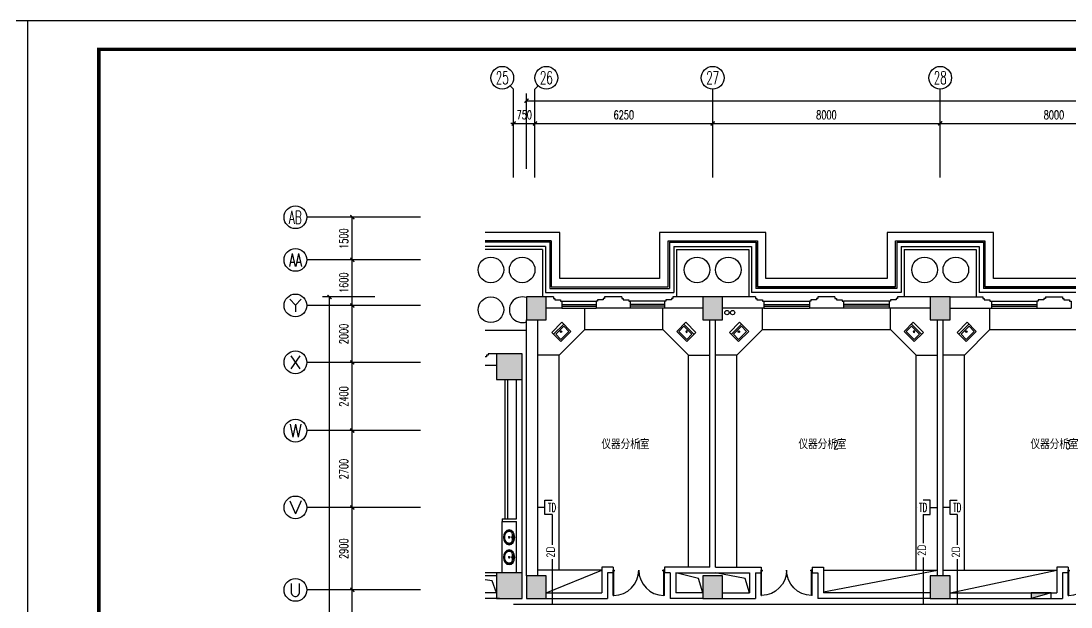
# Model space of a CAD drawing. Extents: x 190999 to 834799, y -200814 to 215286.
# Drawn here: x 547462 to 584385, y 135286 to 155886 of the extents above; entities that cross this region are included whole.
import ezdxf
from ezdxf.enums import TextEntityAlignment as Align

# ---------------------------------------------------------------- set-up
doc = ezdxf.new("R2010")
doc.units = 0
doc.header["$LTSCALE"] = 1000
doc.header["$MEASUREMENT"] = 0
for name, color, linetype in [('00-EQUIP', 3, 'Continuous'), ('00-SIG_TEXT', 7, 'Continuous'), ('00-WIRE-4', 6, 'Continuous'), ('A-卫生间', 250, 'Continuous'), ('A-墙线', 2, 'Continuous'), ('A-外包装修', 250, 'Continuous'), ('A-外窗', 145, 'Continuous'), ('A-家具', 250, 'Continuous'), ('A-门', 167, 'Continuous'), ('AXIS', 3, 'Continuous'), ('AXIS_TEXT', 7, 'Continuous'), ('COLUMN', 2, 'Continuous'), ('EQUIP_消火栓', 6, 'Continuous'), ('PUB_HATCH', 250, 'Continuous'), ('图框', 189, 'Continuous'), ('屋面排水', 7, 'Continuous'), ('房间名称', 7, 'Continuous'), ('桥架', 1, 'Continuous'), ('洞口线', 177, 'Continuous'), ('雨水管', 3, 'Continuous')]:
    doc.layers.add(name, color=color, linetype=linetype)
doc.styles.add('-GBCBIGGBENOR', font='GBENOR.shx', dxfattribs={"bigfont": 'GBCBIG.shx'})
doc.styles.add('_COMPLEX', font='COMPLEX.shx', dxfattribs={"width": 0.5})
doc.styles.add('_TCH_AXIS', font='COMPLEX', dxfattribs={"bigfont": 'GBCBIG'})
doc.styles.add('_TCH_DIM', font='SIMPLEX', dxfattribs={"bigfont": 'GBCBIG'})
doc.styles.add('COMPLEX', font='COMPLEX')
doc.styles.add('DIM_FONT', font='SIMPLEX', dxfattribs={"width": 0.7, "bigfont": 'GBCBIG'})
doc.styles.get("Standard").update_dxf_attribs({"font": 'simhei.ttf'})
doc.styles.add('zz-1', font='arial.ttf', dxfattribs={"width": 0.8})
doc.dimstyles.new('DIMN', dxfattribs={"dimtxt": 300, "dimasz": 100, "dimexe": 250, "dimexo": 300, "dimgap": 150, "dimtad": 1, "dimdec": 0, "dimzin": 0, "dimdsep": 46, "dimtxsty": 'DIM_FONT', "dimblk": 'ARCHTICK', "dimcen": 0.09, "dimclrt": 7, "dimazin": 2, "dimtfac": 1, "dimtdec": 0, "dimtix": 1, "dimtmove": 2, "dimatfit": 3, "dimfxl": 0, "dimtolj": 1, "dimtzin": 0, "dimarcsym": 0})

# ---------------------------------------------------------------- blocks, each defined once
blk = doc.blocks.new('TJAD_TK_A0')
at = {"layer": '图框'}
for p, q in [((2162, 399.3), (973, 399.3)), ((973, -441.7), (973, 399.3)), ((2162, -441.7), (2162, 399.3))]:
    blk.add_line(p, q, dxfattribs=at)
at = {"layer": '图框', "const_width": 1.2}
blk.add_lwpolyline([(2152, -431.7), (2152, 389.3), (998, 389.3), (998, -431.7)], close=True, dxfattribs=at)
blk = doc.blocks.new('手盆')
at = {"layer": 'A-卫生间'}
for p, q in [((113, 12), (46, 16)), ((160, 0), (235, 0)), ((198, -37), (198, 38)), ((113, -11), (46, -16))]:
    blk.add_line(p, q, dxfattribs=at)
for centre, major_axis, ratio, start_param, end_param in [((198, 0), (0, 259), 0.763797, 3.141593, 9.424778), ((194, 0), (0, 259), 0.413212, 0.351725, 1.519021), ((106, 0), (0, 13.9), 0.9, 3.760941, 5.663837), ((194, 0), (0, 259), 0.413212, 1.620217, 2.789865)]:
    blk.add_ellipse(centre, major_axis=major_axis, ratio=ratio, start_param=start_param, end_param=end_param, dxfattribs=at)
for centre, major_axis in [((46, 0), (0, 15.8)), ((56, 71), (0, 20.6)), ((56, 71), (0, 15.6)), ((198, 0), (0, 23.4)), ((56, -71), (0, 20.6)), ((56, -71), (0, 15.6))]:
    blk.add_ellipse(centre, major_axis=major_axis, ratio=0.9, dxfattribs=at)
for points, knots in [([(198, -249), (204, -249), (211, -249), (228, -246), (239, -243), (260, -236), (270, -231), (290, -218), (299, -211), (317, -194), (325, -185), (340, -164), (347, -153), (360, -129), (365, -116), (374, -90), (378, -76), (383, -48), (385, -34), (387, -5), (387, 9), (385, 38), (383, 52), (377, 80), (373, 94), (364, 120), (358, 133), (345, 156), (338, 167), (323, 187), (314, 197), (296, 213), (287, 220), (267, 232), (257, 237), (236, 244), (225, 247), (204, 249), (193, 249), (171, 247), (161, 245), (140, 237), (129, 232), (110, 221), (100, 213), (82, 197), (74, 188), (58, 168), (51, 157), (38, 133), (32, 121), (23, 95), (19, 81), (13, 53), (11, 39), (9, 10), (9, -4), (10, -33), (12, -47), (18, -75), (21, -89), (30, -115), (36, -128), (48, -152), (55, -163), (70, -184), (78, -193), (96, -210), (105, -218), (125, -230), (135, -235), (156, -243), (167, -246), (184, -249), (191, -249), (198, -249)], [0, 0, 0, 0, 0.105369, 0.105369, 0.278747, 0.278747, 0.452125, 0.452125, 0.625504, 0.625504, 0.798882, 0.798882, 0.97226, 0.97226, 1.145639, 1.145639, 1.319017, 1.319017, 1.492395, 1.492395, 1.665774, 1.665774, 1.839152, 1.839152, 2.01253, 2.01253, 2.185909, 2.185909, 2.359287, 2.359287, 2.532665, 2.532665, 2.706044, 2.706044, 2.879422, 2.879422, 3.0528, 3.0528, 3.226179, 3.226179, 3.399557, 3.399557, 3.572935, 3.572935, 3.746313, 3.746313, 3.919692, 3.919692, 4.09307, 4.09307, 4.266448, 4.266448, 4.439827, 4.439827, 4.613205, 4.613205, 4.786583, 4.786583, 4.959962, 4.959962, 5.13334, 5.13334, 5.306718, 5.306718, 5.480097, 5.480097, 5.653475, 5.653475, 5.826853, 5.826853, 6.000232, 6.000232, 6.17361, 6.17361, 6.283185, 6.283185, 6.283185, 6.283185]), ([(119, -185), (121, -187), (123, -188), (130, -193), (135, -196), (146, -202), (152, -205), (163, -209), (169, -210), (180, -213), (186, -214), (194, -214), (196, -214), (198, -214), (204, -214), (209, -214), (222, -212), (229, -210), (241, -206), (245, -204), (254, -200), (259, -197), (269, -191), (275, -187), (286, -178), (291, -173), (300, -162), (304, -158), (314, -145), (319, -137), (327, -123), (329, -118), (334, -107), (336, -101), (341, -89), (343, -83), (346, -71), (348, -64), (351, -49), (352, -40), (354, -22), (355, -13), (355, 5), (355, 14), (354, 32), (352, 41), (349, 58), (348, 66), (343, 81), (341, 89), (335, 104), (332, 111), (326, 125), (322, 132), (314, 144), (310, 150), (301, 162), (296, 167), (287, 177), (281, 181), (272, 189), (267, 192), (256, 199), (250, 202), (238, 207), (233, 209), (223, 211), (217, 212), (205, 214), (198, 214), (186, 213), (181, 213), (171, 211), (166, 210), (151, 205), (141, 200), (128, 191), (123, 188), (119, 185)], [5.740897, 5.740897, 5.740897, 5.740897, 5.780874, 5.780874, 5.896829, 5.896829, 6.012784, 6.012784, 6.128739, 6.128739, 6.240697, 6.240697, 6.283185, 6.283185, 6.283185, 6.399826, 6.399826, 6.5409, 6.5409, 6.634, 6.634, 6.7271, 6.7271, 6.852188, 6.852188, 6.977276, 6.977276, 7.077377, 7.077377, 7.229977, 7.229977, 7.317389, 7.317389, 7.404801, 7.404801, 7.497094, 7.497094, 7.589386, 7.589386, 7.712334, 7.712334, 7.835281, 7.835281, 7.958228, 7.958228, 8.081175, 8.081175, 8.194983, 8.194983, 8.30879, 8.30879, 8.422598, 8.422598, 8.537599, 8.537599, 8.6526, 8.6526, 8.767602, 8.767602, 8.884432, 8.884432, 8.982435, 8.982435, 9.119467, 9.119467, 9.224191, 9.224191, 9.328914, 9.328914, 9.470087, 9.470087, 9.571187, 9.571187, 9.672288, 9.672288, 9.874489, 9.874489, 9.967059, 9.967059, 9.967059, 9.967059])]:
    blk.add_open_spline(points, degree=3, knots=knots, dxfattribs=at)
blk.add_point((46, 0), dxfattribs=at)
blk = doc.blocks.new('m1800')
at = {"layer": 'A-墙线'}
for p, q in [((-900, -100), (-900, 100)), ((900, -100), (900, 100))]:
    blk.add_line(p, q, dxfattribs=at)
at = {"layer": 'A-门'}
for p, q in [((-900, 900), (-900, 0)), ((-900, 900), (-880, 900)), ((-880, 900), (-880, 50)), ((880, 900), (880, 50)), ((900, 900), (880, 900)), ((900, 900), (900, 0)), ((-900, 50), (-870, 50)), ((-900, 0), (-850, 0)), ((-870, 50), (-870, 30)), ((-870, 30), (-850, 30)), ((-850, 30), (-850, 0)), ((850, 30), (850, 0)), ((870, 30), (850, 30)), ((900, 0), (850, 0)), ((870, 50), (870, 30)), ((900, 50), (870, 50))]:
    blk.add_line(p, q, dxfattribs=at)
for centre, start, end in [((-900, 0), 0, 88.7267), ((900, 0), 91.2733, 180)]:
    blk.add_arc(centre, 900, start, end, dxfattribs=at)
blk = doc.blocks.new('$TwtSys$00000434')
for p, q in [((-0.5, 0.5), (-0.5, -0.5)), ((-0.5, -0.5), (0.5, 0.5)), ((0.5, 0.5), (-0.5, 0.5)), ((0.5, -0.5), (0.5, 0.5)), ((-0.5, -0.5), (0.5, -0.5))]:
    blk.add_line(p, q)
blk.add_solid([(0.5, -0.5), (0.5, 0.5), (-0.5, -0.5)])
blk = doc.blocks.new('_ArchTick')
at = {"const_width": 0.5}
blk.add_lwpolyline([(-0.7, -0.7), (0.7, 0.7)], dxfattribs=at)
blk = doc.blocks.new('*D297')
at = {"layer": 'AXIS', "color": 0, "lineweight": -2}
for p, q in [((579785, 150686), (579785, 152536)), ((587785, 150686), (587785, 152536)), ((579785, 152286), (587785, 152286))]:
    blk.add_line(p, q, dxfattribs=at)
at = {"layer": 'Defpoints', "color": 0}
for p in [(587785, 152286), (579785, 150386), (587785, 150386)]:
    blk.add_point(p, dxfattribs=at)
at = {"layer": 'AXIS', "color": 0, "lineweight": -2, "xscale": 100, "yscale": 100, "zscale": 100, "rotation": 180}
blk.add_blockref('_ArchTick', (579785, 152286), dxfattribs=at)
at = {"layer": 'AXIS', "color": 0, "lineweight": -2, "xscale": 100, "yscale": 100, "zscale": 100}
blk.add_blockref('_ArchTick', (587785, 152286), dxfattribs=at)
at = {"layer": 'AXIS', "color": 7, "insert": (583785, 152586), "char_height": 300, "attachment_point": 5, "style": 'DIM_FONT'}
blk.add_mtext('\\A1;8000', dxfattribs=at)
blk = doc.blocks.new('*D298')
at = {"layer": 'AXIS', "color": 0, "lineweight": -2}
for p, q in [((571785, 150686), (571785, 152536)), ((579785, 150686), (579785, 152536)), ((571785, 152286), (579785, 152286))]:
    blk.add_line(p, q, dxfattribs=at)
at = {"layer": 'Defpoints', "color": 0}
for p in [(579785, 152286), (571785, 150386), (579785, 150386)]:
    blk.add_point(p, dxfattribs=at)
at = {"layer": 'AXIS', "color": 0, "lineweight": -2, "xscale": 100, "yscale": 100, "zscale": 100, "rotation": 180}
blk.add_blockref('_ArchTick', (571785, 152286), dxfattribs=at)
at = {"layer": 'AXIS', "color": 0, "lineweight": -2, "xscale": 100, "yscale": 100, "zscale": 100}
blk.add_blockref('_ArchTick', (579785, 152286), dxfattribs=at)
at = {"layer": 'AXIS', "color": 7, "insert": (575785, 152586), "char_height": 300, "attachment_point": 5, "style": 'DIM_FONT'}
blk.add_mtext('\\A1;8000', dxfattribs=at)
blk = doc.blocks.new('*D299')
at = {"layer": 'AXIS', "color": 0, "lineweight": -2}
for p, q in [((565535, 150686), (565535, 152536)), ((571785, 150686), (571785, 152536)), ((565535, 152286), (571785, 152286))]:
    blk.add_line(p, q, dxfattribs=at)
at = {"layer": 'Defpoints', "color": 0}
for p in [(571785, 152286), (565535, 150386), (571785, 150386)]:
    blk.add_point(p, dxfattribs=at)
at = {"layer": 'AXIS', "color": 0, "lineweight": -2, "xscale": 100, "yscale": 100, "zscale": 100, "rotation": 180}
blk.add_blockref('_ArchTick', (565535, 152286), dxfattribs=at)
at = {"layer": 'AXIS', "color": 0, "lineweight": -2, "xscale": 100, "yscale": 100, "zscale": 100}
blk.add_blockref('_ArchTick', (571785, 152286), dxfattribs=at)
at = {"layer": 'AXIS', "color": 7, "insert": (568660, 152586), "char_height": 300, "attachment_point": 5, "style": 'DIM_FONT'}
blk.add_mtext('\\A1;6250', dxfattribs=at)
blk = doc.blocks.new('*D300')
at = {"layer": 'AXIS', "color": 0, "lineweight": -2}
for p, q in [((564785, 150686), (564785, 152536)), ((565535, 150686), (565535, 152536)), ((564785, 152286), (564685, 152286)), ((564785, 152286), (565535, 152286)), ((565535, 152286), (565635, 152286))]:
    blk.add_line(p, q, dxfattribs=at)
at = {"layer": 'Defpoints', "color": 0}
for p in [(565535, 152286), (564785, 150386), (565535, 150386)]:
    blk.add_point(p, dxfattribs=at)
at = {"layer": 'AXIS', "color": 0, "lineweight": -2, "xscale": 100, "yscale": 100, "zscale": 100}
blk.add_blockref('_ArchTick', (564785, 152286), dxfattribs=at)
at = {"layer": 'AXIS', "color": 0, "lineweight": -2, "xscale": 100, "yscale": 100, "zscale": 100, "rotation": 180}
blk.add_blockref('_ArchTick', (565535, 152286), dxfattribs=at)
at = {"layer": 'AXIS', "color": 7, "insert": (565160, 152586), "char_height": 300, "attachment_point": 5, "style": 'DIM_FONT'}
blk.add_mtext('\\A1;750', dxfattribs=at)
blk = doc.blocks.new('*D301')
at = {"layer": 'AXIS', "color": 0, "lineweight": -2}
for p, q in [((565235, 150686), (565235, 153336)), ((642484, 150686), (642484, 153336)), ((565235, 153086), (642484, 153086))]:
    blk.add_line(p, q, dxfattribs=at)
at = {"layer": 'Defpoints', "color": 0}
for p in [(642484, 153086), (565235, 150386), (642484, 150386)]:
    blk.add_point(p, dxfattribs=at)
at = {"layer": 'AXIS', "color": 0, "lineweight": -2, "xscale": 100, "yscale": 100, "zscale": 100, "rotation": 180}
blk.add_blockref('_ArchTick', (565235, 153086), dxfattribs=at)
at = {"layer": 'AXIS', "color": 0, "lineweight": -2, "xscale": 100, "yscale": 100, "zscale": 100}
blk.add_blockref('_ArchTick', (642484, 153086), dxfattribs=at)
at = {"layer": 'AXIS', "color": 7, "insert": (603859, 153386), "char_height": 300, "attachment_point": 5, "style": 'DIM_FONT'}
blk.add_mtext('\\A1;77250', dxfattribs=at)
blk = doc.blocks.new('*D320')
at = {"layer": 'AXIS', "color": 0, "lineweight": -2}
for p, q in [((559906, 135886), (558862, 135886)), ((559112, 131886), (559112, 135886)), ((559906, 131886), (558862, 131886))]:
    blk.add_line(p, q, dxfattribs=at)
at = {"layer": 'Defpoints', "color": 0}
for p in [(559112, 135886), (560206, 135886), (560206, 131886)]:
    blk.add_point(p, dxfattribs=at)
at = {"layer": 'AXIS', "color": 0, "lineweight": -2, "xscale": 100, "yscale": 100, "zscale": 100}
for p, rotation in [((559112, 135886), 90), ((559112, 131886), 270)]:
    blk.add_blockref('_ArchTick', p, dxfattribs=dict(at, rotation=rotation))
at = {"layer": 'AXIS', "color": 7, "insert": (558812, 133886), "char_height": 300, "attachment_point": 5, "rotation": 90, "style": 'DIM_FONT'}
blk.add_mtext('\\A1;4000', dxfattribs=at)
blk = doc.blocks.new('*D321')
at = {"layer": 'AXIS', "color": 0, "lineweight": -2}
for p, q in [((559906, 138786), (558862, 138786)), ((559112, 135886), (559112, 138786)), ((559906, 135886), (558862, 135886))]:
    blk.add_line(p, q, dxfattribs=at)
at = {"layer": 'Defpoints', "color": 0}
for p in [(559112, 138786), (560206, 138786), (560206, 135886)]:
    blk.add_point(p, dxfattribs=at)
at = {"layer": 'AXIS', "color": 0, "lineweight": -2, "xscale": 100, "yscale": 100, "zscale": 100}
for p, rotation in [((559112, 138786), 90), ((559112, 135886), 270)]:
    blk.add_blockref('_ArchTick', p, dxfattribs=dict(at, rotation=rotation))
at = {"layer": 'AXIS', "color": 7, "insert": (558812, 137336), "char_height": 300, "attachment_point": 5, "rotation": 90, "style": 'DIM_FONT'}
blk.add_mtext('\\A1;2900', dxfattribs=at)
blk = doc.blocks.new('*D322')
at = {"layer": 'AXIS', "color": 0, "lineweight": -2}
for p, q in [((559906, 141486), (558862, 141486)), ((559112, 138786), (559112, 141486)), ((559906, 138786), (558862, 138786))]:
    blk.add_line(p, q, dxfattribs=at)
at = {"layer": 'Defpoints', "color": 0}
for p in [(559112, 141486), (560206, 141486), (560206, 138786)]:
    blk.add_point(p, dxfattribs=at)
at = {"layer": 'AXIS', "color": 0, "lineweight": -2, "xscale": 100, "yscale": 100, "zscale": 100}
for p, rotation in [((559112, 141486), 90), ((559112, 138786), 270)]:
    blk.add_blockref('_ArchTick', p, dxfattribs=dict(at, rotation=rotation))
at = {"layer": 'AXIS', "color": 7, "insert": (558812, 140136), "char_height": 300, "attachment_point": 5, "rotation": 90, "style": 'DIM_FONT'}
blk.add_mtext('\\A1;2700', dxfattribs=at)
blk = doc.blocks.new('*D323')
at = {"layer": 'AXIS', "color": 0, "lineweight": -2}
for p, q in [((559906, 143886), (558862, 143886)), ((559112, 141486), (559112, 143886)), ((559906, 141486), (558862, 141486))]:
    blk.add_line(p, q, dxfattribs=at)
at = {"layer": 'Defpoints', "color": 0}
for p in [(559112, 143886), (560206, 143886), (560206, 141486)]:
    blk.add_point(p, dxfattribs=at)
at = {"layer": 'AXIS', "color": 0, "lineweight": -2, "xscale": 100, "yscale": 100, "zscale": 100}
for p, rotation in [((559112, 143886), 90), ((559112, 141486), 270)]:
    blk.add_blockref('_ArchTick', p, dxfattribs=dict(at, rotation=rotation))
at = {"layer": 'AXIS', "color": 7, "insert": (558812, 142686), "char_height": 300, "attachment_point": 5, "rotation": 90, "style": 'DIM_FONT'}
blk.add_mtext('\\A1;2400', dxfattribs=at)
blk = doc.blocks.new('*D324')
at = {"layer": 'AXIS', "color": 0, "lineweight": -2}
for p, q in [((559906, 145886), (558862, 145886)), ((559112, 143886), (559112, 145886)), ((559906, 143886), (558862, 143886))]:
    blk.add_line(p, q, dxfattribs=at)
at = {"layer": 'Defpoints', "color": 0}
for p in [(559112, 145886), (560206, 145886), (560206, 143886)]:
    blk.add_point(p, dxfattribs=at)
at = {"layer": 'AXIS', "color": 0, "lineweight": -2, "xscale": 100, "yscale": 100, "zscale": 100}
for p, rotation in [((559112, 145886), 90), ((559112, 143886), 270)]:
    blk.add_blockref('_ArchTick', p, dxfattribs=dict(at, rotation=rotation))
at = {"layer": 'AXIS', "color": 7, "insert": (558812, 144886), "char_height": 300, "attachment_point": 5, "rotation": 90, "style": 'DIM_FONT'}
blk.add_mtext('\\A1;2000', dxfattribs=at)
blk = doc.blocks.new('*D325')
at = {"layer": 'AXIS', "color": 0, "lineweight": -2}
for p, q in [((559906, 147486), (558862, 147486)), ((559112, 145886), (559112, 147486)), ((559906, 145886), (558862, 145886))]:
    blk.add_line(p, q, dxfattribs=at)
at = {"layer": 'Defpoints', "color": 0}
for p in [(559112, 147486), (560206, 147486), (560206, 145886)]:
    blk.add_point(p, dxfattribs=at)
at = {"layer": 'AXIS', "color": 0, "lineweight": -2, "xscale": 100, "yscale": 100, "zscale": 100}
for p, rotation in [((559112, 147486), 90), ((559112, 145886), 270)]:
    blk.add_blockref('_ArchTick', p, dxfattribs=dict(at, rotation=rotation))
at = {"layer": 'AXIS', "color": 7, "insert": (558812, 146686), "char_height": 300, "attachment_point": 5, "rotation": 90, "style": 'DIM_FONT'}
blk.add_mtext('\\A1;1600', dxfattribs=at)
blk = doc.blocks.new('*D326')
at = {"layer": 'AXIS', "color": 0, "lineweight": -2}
for p, q in [((559906, 148986), (558862, 148986)), ((559112, 147486), (559112, 148986)), ((559906, 147486), (558862, 147486))]:
    blk.add_line(p, q, dxfattribs=at)
at = {"layer": 'Defpoints', "color": 0}
for p in [(559112, 148986), (560206, 148986), (560206, 147486)]:
    blk.add_point(p, dxfattribs=at)
at = {"layer": 'AXIS', "color": 0, "lineweight": -2, "xscale": 100, "yscale": 100, "zscale": 100}
for p, rotation in [((559112, 148986), 90), ((559112, 147486), 270)]:
    blk.add_blockref('_ArchTick', p, dxfattribs=dict(at, rotation=rotation))
at = {"layer": 'AXIS', "color": 7, "insert": (558812, 148236), "char_height": 300, "attachment_point": 5, "rotation": 90, "style": 'DIM_FONT'}
blk.add_mtext('\\A1;1500', dxfattribs=at)
blk = doc.blocks.new('*D327')
at = {"layer": 'AXIS', "color": 0, "lineweight": -2}
for p, q in [((559906, 146186), (558062, 146186)), ((558312, 121586), (558312, 146186)), ((559906, 121586), (558062, 121586))]:
    blk.add_line(p, q, dxfattribs=at)
at = {"layer": 'Defpoints', "color": 0}
for p in [(558312, 146186), (560206, 146186), (560206, 121586)]:
    blk.add_point(p, dxfattribs=at)
at = {"layer": 'AXIS', "color": 0, "lineweight": -2, "xscale": 100, "yscale": 100, "zscale": 100}
for p, rotation in [((558312, 146186), 90), ((558312, 121586), 270)]:
    blk.add_blockref('_ArchTick', p, dxfattribs=dict(at, rotation=rotation))
at = {"layer": 'AXIS', "color": 7, "insert": (558012, 133886), "char_height": 300, "attachment_point": 5, "rotation": 90, "style": 'DIM_FONT'}
blk.add_mtext('\\A1;24600', dxfattribs=at)
blk = doc.blocks.new('_AXISO')
blk.add_circle((0, 0), 0.5)
at = {"layer": 'AXIS_TEXT', "style": 'COMPLEX', "width": 1.041667}
blk.add_attdef('A', text='', height=0.56, dxfattribs=at).set_placement((-0.25, -0.28), (0.25, -0.28), align=Align.FIT)
blk = doc.blocks.new('$plan$00001609')
at = {"linetype": 'Continuous'}
for p, q in [((0, -251), (0, 251)), ((0, 251), (450, 251)), ((93, -251), (93, 251)), ((146, -199), (146, 199)), ((146, 199), (397, 199)), ((397, 199), (397, -199)), ((450, 251), (450, -251)), ((0, -251), (450, -251)), ((146, -199), (397, -199))]:
    blk.add_line(p, q, dxfattribs=at)
blk.add_line((238, 2), (238, 0))
blk.add_arc((212, 0), 26, 4.716, 0, dxfattribs=at)
at = {"style": 'zz-1'}
for tag in ['YSIZE', 'XSIZE']:
    blk.add_attdef(tag, (0, 0), '', height=0.5, dxfattribs=at)
blk = doc.blocks.new('_LINKPT1')
at = {"color": 0}
blk.add_line((0, 0), (0, 0), dxfattribs=at)
blk = doc.blocks.new('IO37IMB6')
for p, q in [((-0.5, 0.499), (-0.5, 0.999)), ((0.5, 0.999), (0.5, 0.499)), ((0.5, 0.499), (-0.5, 0.499)), ((0, 0.5), (0, 0))]:
    blk.add_line(p, q)
at = {"xscale": 0.002, "yscale": 0.002, "zscale": 0.002}
for p in [(0, 1.384), (-0.5, 0.499), (0, 0), (0.5, 0.499)]:
    blk.add_blockref('_LINKPT1', p, dxfattribs=at)
at = {"style": '_COMPLEX', "width": 0.6, "flags": 8}
blk.add_attdef('$TEXT$', text='', height=0.6, dxfattribs=at).set_placement((0, 1), align=Align.MIDDLE_CENTER)
at = {"flags": 9}
blk.add_attdef('A', (0, 0), '', height=0.00002, dxfattribs=at)

msp = doc.modelspace()

# ---------------------------------------------------------------- hatches: boundary and pattern name
at = {"layer": 'PUB_HATCH'}
for points in [[(565234.6, 145386.5), (565934.6, 145386.5), (565934.6, 146186.5), (565234.6, 146186.5)], [(571434.6, 145386.5), (572134.6, 145386.5), (572134.6, 146186.5), (571434.6, 146186.5)], [(579434.6, 145386.5), (580134.6, 145386.5), (580134.6, 146186.5), (579434.6, 146186.5)], [(564184.6, 143286.5), (565084.6, 143286.5), (565084.6, 144186.5), (564184.6, 144186.5)], [(564184.6, 135586.5), (565084.6, 135586.5), (565084.6, 136486.5), (564184.6, 136486.5)], [(565234.6, 135586.5), (565934.6, 135586.5), (565934.6, 136386.5), (565234.6, 136386.5)], [(571434.6, 135586.5), (572134.6, 135586.5), (572134.6, 136386.5), (571434.6, 136386.5)], [(579434.6, 135586.5), (580134.6, 135586.5), (580134.6, 136386.5), (579434.6, 136386.5)]]:
    msp.add_hatch(color=256, dxfattribs=at).paths.add_polyline_path(points)

# ---------------------------------------------------------------- linework, layer by layer
at = {"layer": '00-WIRE-4'}
for p, q in [((566134.1, 138536.5), (566134.1, 137468.7)), ((579185.1, 138536.5), (579185.1, 137532.2)), ((580384.1, 138536.5), (580384.1, 137474.1)), ((579185.1, 137031.6), (579185.1, 135386.5)), ((566134.1, 136968.1), (566134.1, 135386.5)), ((580384.1, 136973.6), (580384.1, 135386.5))]:
    msp.add_line(p, q, dxfattribs=at)
at = {"layer": 'A-卫生间'}
for p, q in [((564484.6, 138386.5), (564484.6, 143286.5)), ((564584.6, 138386.5), (564584.6, 143286.5)), ((564384.6, 136486.5), (564384.6, 138286.5))]:
    msp.add_line(p, q, dxfattribs=at)
at = {"layer": 'A-墙线'}
for p, q in [((566184.6, 146186.5), (565934.6, 146186.5)), ((566184.6, 146186.5), (566184.6, 146136.5)), ((566184.6, 146136.5), (566234.6, 146136.5)), ((566234.6, 146136.5), (566234.6, 146086.5)), ((566234.6, 146086.5), (566434.6, 146086.5)), ((566434.6, 146086.5), (566434.6, 146036.5)), ((566434.6, 146036.5), (566484.6, 146036.5)), ((566484.6, 146036.5), (566484.6, 145786.5)), ((567734.6, 146036.5), (567684.6, 146036.5)), ((567684.6, 146036.5), (567684.6, 145786.5)), ((567734.6, 146086.5), (567734.6, 146036.5)), ((567934.6, 146086.5), (567734.6, 146086.5)), ((567934.6, 146136.5), (567934.6, 146086.5)), ((567984.6, 146136.5), (567934.6, 146136.5)), ((568584.6, 146186.5), (567984.6, 146186.5)), ((567984.6, 146186.5), (567984.6, 146136.5)), ((568584.6, 146186.5), (568584.6, 146136.5)), ((568584.6, 146136.5), (568634.6, 146136.5)), ((568634.6, 146136.5), (568634.6, 146086.5)), ((568634.6, 146086.5), (568834.6, 146086.5)), ((568834.6, 146086.5), (568834.6, 146036.5)), ((568834.6, 146036.5), (568884.6, 146036.5)), ((568884.6, 146036.5), (568884.6, 145786.5)), ((570134.6, 146036.5), (570084.6, 146036.5)), ((570084.6, 146036.5), (570084.6, 145786.5)), ((570134.6, 146086.5), (570134.6, 146036.5)), ((570334.6, 146086.5), (570134.6, 146086.5)), ((570334.6, 146136.5), (570334.6, 146086.5)), ((570384.6, 146136.5), (570334.6, 146136.5)), ((571434.6, 146186.5), (570384.6, 146186.5)), ((570384.6, 146186.5), (570384.6, 146136.5)), ((573284.6, 146186.5), (572134.6, 146186.5)), ((573284.6, 146186.5), (573284.6, 146136.5)), ((573284.6, 146136.5), (573334.6, 146136.5)), ((573334.6, 146136.5), (573334.6, 146086.5)), ((573334.6, 146086.5), (573534.6, 146086.5)), ((573534.6, 146086.5), (573534.6, 146036.5)), ((573534.6, 146036.5), (573584.6, 146036.5)), ((573584.6, 146036.5), (573584.6, 145786.5)), ((575234.6, 146036.5), (575184.6, 146036.5)), ((575184.6, 146036.5), (575184.6, 145786.5)), ((575234.6, 146086.5), (575234.6, 146036.5)), ((575434.6, 146086.5), (575234.6, 146086.5)), ((575434.6, 146136.5), (575434.6, 146086.5)), ((575484.6, 146136.5), (575434.6, 146136.5)), ((576084.6, 146186.5), (575484.6, 146186.5)), ((575484.6, 146186.5), (575484.6, 146136.5)), ((576084.6, 146186.5), (576084.6, 146136.5)), ((576084.6, 146136.5), (576134.6, 146136.5)), ((576134.6, 146136.5), (576134.6, 146086.5)), ((576134.6, 146086.5), (576334.6, 146086.5)), ((576334.6, 146086.5), (576334.6, 146036.5)), ((576334.6, 146036.5), (576384.6, 146036.5)), ((576384.6, 146036.5), (576384.6, 145786.5)), ((578034.6, 146036.5), (577984.6, 146036.5)), ((577984.6, 146036.5), (577984.6, 145786.5)), ((578034.6, 146086.5), (578034.6, 146036.5)), ((578234.6, 146086.5), (578034.6, 146086.5)), ((578234.6, 146136.5), (578234.6, 146086.5)), ((578284.6, 146136.5), (578234.6, 146136.5)), ((579434.6, 146186.5), (578284.6, 146186.5)), ((578284.6, 146186.5), (578284.6, 146136.5)), ((580134.6, 146186.5), (581284.6, 146186.5)), ((581284.6, 146186.5), (581284.6, 146136.5)), ((581284.6, 146136.5), (581334.6, 146136.5)), ((581334.6, 146136.5), (581334.6, 146086.5)), ((581334.6, 146086.5), (581534.6, 146086.5)), ((581534.6, 146086.5), (581534.6, 146036.5)), ((581534.6, 146036.5), (581584.6, 146036.5)), ((581584.6, 146036.5), (581584.6, 145786.5)), ((583234.6, 146036.5), (583184.6, 146036.5)), ((583184.6, 146036.5), (583184.6, 145786.5)), ((583234.6, 146086.5), (583234.6, 146036.5)), ((583434.6, 146086.5), (583234.6, 146086.5)), ((583434.6, 146136.5), (583434.6, 146086.5)), ((583484.6, 146136.5), (583434.6, 146136.5)), ((583484.6, 146186.5), (584084.6, 146186.5)), ((583484.6, 146186.5), (583484.6, 146136.5)), ((584084.6, 146186.5), (584084.6, 146136.5)), ((584084.6, 146136.5), (584134.6, 146136.5)), ((584134.6, 146136.5), (584134.6, 146086.5)), ((584134.6, 146086.5), (584334.6, 146086.5)), ((584334.6, 146086.5), (584334.6, 146036.5)), ((584334.6, 146036.5), (584384.6, 146036.5)), ((584384.6, 146036.5), (584384.6, 145786.5)), ((566484.6, 145786.5), (565934.6, 145786.5)), ((568884.6, 145786.5), (567684.6, 145786.5)), ((571434.6, 145786.5), (570084.6, 145786.5)), ((573584.6, 145786.5), (572134.6, 145786.5)), ((576384.6, 145786.5), (575184.6, 145786.5)), ((579434.6, 145786.5), (577984.6, 145786.5)), ((580134.6, 145786.5), (581584.6, 145786.5)), ((583184.6, 145786.5), (584384.6, 145786.5)), ((565234.6, 136386.5), (565234.6, 145386.5)), ((565634.6, 136386.5), (565634.6, 145386.5)), ((571684.6, 136686.5), (571684.6, 145386.5)), ((571884.6, 136686.5), (571884.6, 145386.5)), ((579684.6, 136386.5), (579684.6, 145386.5)), ((579884.6, 136386.5), (579884.6, 145386.5)), ((563834.6, 144086.5), (563784.6, 144086.5)), ((563834.6, 144136.5), (563834.6, 144086.5)), ((563884.6, 144136.5), (563834.6, 144136.5)), ((564184.6, 144186.5), (563884.6, 144186.5)), ((563884.6, 144186.5), (563884.6, 144136.5)), ((563784.6, 143786.5), (564184.6, 143786.5)), ((564884.6, 138386.5), (564884.6, 143286.5)), ((565084.6, 136386.5), (565084.6, 143386.5)), ((564384.6, 138386.5), (564884.6, 138386.5)), ((564384.6, 138386.5), (564384.6, 138286.5)), ((564384.6, 138286.5), (564884.6, 138286.5)), ((564884.6, 136486.5), (564884.6, 138286.5)), ((568284.6, 136686.5), (567884.6, 136686.5)), ((567884.6, 136686.5), (567884.6, 135786.5)), ((571684.6, 136686.5), (570084.6, 136686.5)), ((571884.6, 136686.5), (573484.6, 136686.5)), ((575284.6, 136686.5), (575684.6, 136686.5)), ((575684.6, 136686.5), (575684.6, 135786.5)), ((584284.6, 136686.5), (583884.6, 136686.5)), ((583884.6, 136686.5), (583884.6, 135786.5)), ((564184.6, 136486.5), (563784.6, 136486.5)), ((564184.6, 136386.5), (563784.6, 136386.5)), ((568284.6, 136486.5), (568084.6, 136486.5)), ((568084.6, 136486.5), (568084.6, 135586.5)), ((570284.6, 136486.5), (570084.6, 136486.5)), ((570284.6, 136486.5), (570284.6, 135586.5)), ((570484.6, 136486.5), (573084.6, 136486.5)), ((570484.6, 136486.5), (570484.6, 135786.5)), ((573084.6, 136486.5), (573084.6, 135786.5)), ((573284.6, 136486.5), (573484.6, 136486.5)), ((573284.6, 136486.5), (573284.6, 135586.5)), ((575284.6, 136486.5), (575484.6, 136486.5)), ((575484.6, 136486.5), (575484.6, 135586.5)), ((584284.6, 136486.5), (584084.6, 136486.5)), ((584084.6, 136486.5), (584084.6, 135586.5)), ((564184.6, 135786.5), (563784.6, 135786.5)), ((564284.6, 135586.5), (563784.6, 135586.5)), ((565934.6, 135786.5), (567884.6, 135786.5)), ((565934.6, 135586.5), (568084.6, 135586.5)), ((571434.6, 135586.5), (570284.6, 135586.5)), ((571434.6, 135786.5), (570484.6, 135786.5)), ((572134.6, 135786.5), (573084.6, 135786.5)), ((572134.6, 135586.5), (573284.6, 135586.5)), ((579434.6, 135586.5), (575484.6, 135586.5)), ((579434.6, 135786.5), (575684.6, 135786.5)), ((580134.6, 135786.5), (583884.6, 135786.5)), ((580134.6, 135586.5), (584084.6, 135586.5))]:
    msp.add_line(p, q, dxfattribs=at)
at = {"layer": 'A-外包装修'}
for p, q in [((566103.2, 148156.5), (563784.6, 148156.5)), ((566053.2, 148106.5), (563784.6, 148106.5)), ((566054.6, 148106.5), (566054.6, 146486.5)), ((566104.6, 146536.5), (566104.6, 148156.5)), ((570214.6, 146536.5), (570214.6, 148156.5)), ((570216, 148156.5), (573353.2, 148156.5)), ((570264.6, 148106.5), (570264.6, 146486.5)), ((570266, 148106.5), (573303.2, 148106.5)), ((573304.6, 148106.5), (573304.6, 146486.5)), ((573354.6, 146536.5), (573354.6, 148156.5)), ((578214.6, 146536.5), (578214.6, 148156.5)), ((578216, 148156.5), (581353.2, 148156.5)), ((578264.6, 148106.5), (578264.6, 146486.5)), ((578266, 148106.5), (581303.2, 148106.5)), ((581304.6, 148106.5), (581304.6, 146486.5)), ((581354.6, 146536.5), (581354.6, 148156.5)), ((565903.2, 147956.5), (563784.6, 147956.5)), ((565803.2, 147856.5), (563784.6, 147856.5)), ((565804.6, 147856.5), (565804.6, 146186.5)), ((565904.6, 147956.5), (565904.6, 146336.5)), ((570414.6, 147956.5), (570414.6, 146336.5)), ((570416, 147956.5), (573153.2, 147956.5)), ((570514.6, 147856.5), (570514.6, 146186.5)), ((570516, 147856.5), (573053.2, 147856.5)), ((573054.6, 147856.5), (573054.6, 146186.5)), ((573154.6, 147956.5), (573154.6, 146336.5)), ((578414.6, 147956.5), (578414.6, 146336.5)), ((578416, 147956.5), (581153.2, 147956.5)), ((578514.6, 147856.5), (578514.6, 146186.5)), ((578516, 147856.5), (581053.2, 147856.5)), ((581054.6, 147856.5), (581054.6, 146186.5)), ((581154.6, 147956.5), (581154.6, 146336.5)), ((565904.6, 146336.5), (570414.6, 146336.5)), ((566054.6, 146486.5), (570264.6, 146486.5)), ((566104.6, 146536.5), (570214.6, 146536.5)), ((578414.6, 146336.5), (573154.6, 146336.5)), ((578264.6, 146486.5), (573304.6, 146486.5)), ((578214.6, 146536.5), (573354.6, 146536.5)), ((586414.6, 146336.5), (581154.6, 146336.5)), ((586264.6, 146486.5), (581304.6, 146486.5)), ((586214.6, 146536.5), (581354.6, 146536.5)), ((563784.6, 145016.5), (565234.6, 145016.5))]:
    msp.add_line(p, q, dxfattribs=at)
for centre in [(563984.6, 147136.5), (565084.6, 147136.5), (571234.6, 147136.5), (572334.6, 147136.5), (579234.6, 147136.5), (580334.6, 147136.5), (563984.6, 145736.5)]:
    msp.add_circle(centre, 450, dxfattribs=at)
msp.add_arc((565084.6, 145736.5), 450, 70.52878, 289.47122, dxfattribs=at)
at = {"layer": 'A-外窗'}
for p, q in [((566484.6, 146036.5), (567684.6, 146036.5)), ((566484.6, 145916.5), (567684.6, 145916.5)), ((566484.6, 145856.5), (567684.6, 145856.5)), ((570084.6, 146036.5), (568884.6, 146036.5)), ((570084.6, 145916.5), (568884.6, 145916.5)), ((570084.6, 145856.5), (568884.6, 145856.5)), ((573584.6, 146036.5), (575184.6, 146036.5)), ((573584.6, 145916.5), (575184.6, 145916.5)), ((573584.6, 145856.5), (575184.6, 145856.5)), ((577984.6, 146036.5), (576384.6, 146036.5)), ((577984.6, 145916.5), (576384.6, 145916.5)), ((577984.6, 145856.5), (576384.6, 145856.5)), ((581584.6, 146036.5), (583184.6, 146036.5)), ((581584.6, 145916.5), (583184.6, 145916.5)), ((581584.6, 145856.5), (583184.6, 145856.5)), ((566484.6, 145786.5), (567684.6, 145786.5)), ((570084.6, 145786.5), (568884.6, 145786.5)), ((573584.6, 145786.5), (575184.6, 145786.5)), ((577984.6, 145786.5), (576384.6, 145786.5)), ((581584.6, 145786.5), (583184.6, 145786.5))]:
    msp.add_line(p, q, dxfattribs=at)
at = {"layer": 'A-家具'}
for p, q in [((567284.6, 145036.5), (567284.6, 145786.5)), ((570034.6, 145036.5), (570034.6, 145786.5)), ((573534.6, 145036.5), (573534.6, 145786.5)), ((578034.6, 145036.5), (578034.6, 145786.5)), ((581534.6, 145036.5), (581534.6, 145786.5)), ((567284.6, 145036.5), (566384.6, 144136.5)), ((567284.6, 145036.5), (570034.6, 145036.5)), ((570034.6, 145036.5), (570934.6, 144136.5)), ((573534.6, 145036.5), (572634.6, 144136.5)), ((573534.6, 145036.5), (578034.6, 145036.5)), ((578034.6, 145036.5), (578934.6, 144136.5)), ((581534.6, 145036.5), (580634.6, 144136.5)), ((581534.6, 145036.5), (586034.6, 145036.5)), ((566384.6, 144136.5), (565634.6, 144136.5)), ((566384.6, 136586.5), (566384.6, 144136.5)), ((570934.6, 136686.5), (570934.6, 144136.5)), ((570934.6, 144136.5), (571684.6, 144136.5)), ((572634.6, 144136.5), (571884.6, 144136.5)), ((572634.6, 136686.5), (572634.6, 144136.5)), ((578934.6, 136586.5), (578934.6, 144136.5)), ((578934.6, 144136.5), (579684.6, 144136.5)), ((580634.6, 144136.5), (579884.6, 144136.5)), ((580634.6, 136586.5), (580634.6, 144136.5)), ((567884.6, 136586.5), (565634.6, 136586.5)), ((565934.6, 135786.5), (567884.6, 136586.5)), ((575684.6, 136586.5), (579684.6, 136586.5)), ((575684.6, 135824.6), (579684.6, 136586.5)), ((579884.6, 136586.5), (583884.6, 136586.5)), ((580134.6, 135786.5), (583884.6, 136586.5))]:
    msp.add_line(p, q, dxfattribs=at)
at = {"layer": 'AXIS'}
for p, q in [((564667.4, 153607.3), (564784.6, 153490.2)), ((565651.7, 153607.3), (565534.6, 153490.2)), ((564784.6, 150386.5), (564784.6, 153490.2)), ((565534.6, 150386.5), (565534.6, 153490.2)), ((571784.6, 150386.5), (571784.6, 153490.2)), ((579784.6, 150386.5), (579784.6, 153490.2)), ((561506.1, 148986.5), (557511.6, 148986.5)), ((561506.1, 147486.5), (557511.6, 147486.5)), ((561506.1, 145886.5), (557511.6, 145886.5)), ((561506.1, 143886.5), (557511.6, 143886.5)), ((561506.1, 141486.5), (557511.6, 141486.5)), ((561506.1, 138786.5), (557511.6, 138786.5)), ((561506.1, 135886.5), (557511.6, 135886.5))]:
    msp.add_line(p, q, dxfattribs=at)
at = {"layer": 'COLUMN'}
for p, q in [((565934.6, 146186.5), (565234.6, 146186.5)), ((565234.6, 146186.5), (565234.6, 145386.5)), ((565934.6, 145386.5), (565934.6, 146186.5)), ((572134.6, 146186.5), (571434.6, 146186.5)), ((571434.6, 146186.5), (571434.6, 145386.5)), ((572134.6, 145386.5), (572134.6, 146186.5)), ((580134.6, 146186.5), (579434.6, 146186.5)), ((579434.6, 146186.5), (579434.6, 145386.5)), ((580134.6, 145386.5), (580134.6, 146186.5)), ((565234.6, 145386.5), (565934.6, 145386.5)), ((571434.6, 145386.5), (572134.6, 145386.5)), ((579434.6, 145386.5), (580134.6, 145386.5)), ((565084.6, 144186.5), (564184.6, 144186.5)), ((564184.6, 144186.5), (564184.6, 143286.5)), ((565084.6, 143286.5), (565084.6, 144186.5)), ((564184.6, 143286.5), (565084.6, 143286.5)), ((565084.6, 136486.5), (564184.6, 136486.5)), ((564184.6, 136486.5), (564184.6, 135586.5)), ((565084.6, 135586.5), (565084.6, 136486.5)), ((565934.6, 136386.5), (565234.6, 136386.5)), ((565234.6, 136386.5), (565234.6, 135586.5)), ((565934.6, 135586.5), (565934.6, 136386.5)), ((572134.6, 136386.5), (571434.6, 136386.5)), ((571434.6, 136386.5), (571434.6, 135586.5)), ((572134.6, 135586.5), (572134.6, 136386.5)), ((580134.6, 136386.5), (579434.6, 136386.5)), ((579434.6, 136386.5), (579434.6, 135586.5)), ((580134.6, 135586.5), (580134.6, 136386.5)), ((564184.6, 135586.5), (565084.6, 135586.5)), ((565234.6, 135586.5), (565934.6, 135586.5)), ((571434.6, 135586.5), (572134.6, 135586.5)), ((579434.6, 135586.5), (580134.6, 135586.5))]:
    msp.add_line(p, q, dxfattribs=at)
at = {"layer": '屋面排水'}
for points in [[(585915.1, 146836.5), (581654.8, 146836.5), (581654.8, 148456.5), (577914.8, 148456.5), (577914.8, 146836.5), (573654.8, 146836.5), (573654.8, 148456.5), (569914.8, 148456.5), (569914.8, 146836.5), (566404.6, 146836.5), (566404.6, 148456.5), (563784.6, 148456.5)], [(563784.6, 148156.5), (566104.6, 148156.5), (566104.6, 146536.5), (570214.6, 146536.5), (570214.6, 148156.5), (573354.6, 148156.5), (573354.6, 146536.5), (578214.6, 146536.5), (578214.6, 148156.5), (581354.6, 148156.5), (581354.6, 146536.5), (586214.6, 146536.5)]]:
    msp.add_lwpolyline(points, dxfattribs=at)
at = {"layer": '桥架'}
msp.add_line((564784.6, 135386.5), (632384.6, 135386.5), dxfattribs=at)
at = {"layer": '洞口线', "ltscale": 2}
for points in [[(571434.6, 135786.5), (571280.5, 136284.8), (570484.6, 136486.5)], [(573084.6, 135786.5), (572930.5, 136284.8), (571883.2, 136486.5)], [(564184.6, 135786.5), (564030.5, 136205.2), (563784.6, 136238.3)]]:
    msp.add_lwpolyline(points, dxfattribs=at)
at = {"layer": '雨水管'}
for centre in [(572284.6, 145636.5), (572484.6, 145636.5)]:
    msp.add_circle(centre, 75, dxfattribs=at)

# ---------------------------------------------------------------- block references
at = {"xscale": -1}
for p in [(564824.6, 137736.5), (564824.6, 137036.5)]:
    msp.add_blockref('手盆', p, dxfattribs=at)
at = {"layer": '00-EQUIP'}
ref = msp.add_blockref('IO37IMB6', (565634.6, 138786.5), dxfattribs=dict(at, xscale=500, yscale=500, zscale=500, rotation=270))
ref.add_attrib('$TEXT$', 'TD', dxfattribs={"layer": '0', "height": 300, "style": '_COMPLEX', "width": 0.6, "flags": 8}).set_placement((566134.6, 138786.5), align=Align.MIDDLE_CENTER)
ref = msp.add_blockref('IO37IMB6', (579684.6, 138786.5), dxfattribs=dict(at, xscale=-500, yscale=500, zscale=500, rotation=90))
ref.add_attrib('$TEXT$', 'TD', dxfattribs={"layer": '0', "height": 300, "style": '_COMPLEX', "width": 0.6, "flags": 8}).set_placement((579184.6, 138786.5), align=Align.MIDDLE_CENTER)
ref = msp.add_blockref('IO37IMB6', (579884.6, 138786.5), dxfattribs=dict(at, xscale=500, yscale=500, zscale=500, rotation=270))
ref.add_attrib('$TEXT$', 'TD', dxfattribs={"layer": '0', "height": 300, "style": '_COMPLEX', "width": 0.6, "flags": 8}).set_placement((580384.6, 138786.5), align=Align.MIDDLE_CENTER)
at = {"layer": 'A-家具', "yscale": -1, "rotation": 315}
for p in [(566304.2, 145116.8), (572554.3, 145116.8), (580554.2, 145116.8)]:
    msp.add_blockref('$plan$00001609', p, dxfattribs=at)
at = {"layer": 'A-家具', "rotation": 225}
for p in [(571014.9, 145116.8), (579014.9, 145116.8)]:
    msp.add_blockref('$plan$00001609', p, dxfattribs=at)
at = {"layer": 'A-门', "rotation": 180}
for p in [(569184.6, 136586.5), (585184.6, 136586.5)]:
    msp.add_blockref('m1800', p, dxfattribs=at)
at = {"layer": 'A-门', "xscale": -1, "rotation": 180}
msp.add_blockref('m1800', (574384.6, 136586.5), dxfattribs=at)
at = {"layer": 'AXIS'}
ref = msp.add_blockref('_AXISO', (564384.6, 153890.2), dxfattribs=dict(at, xscale=800, yscale=800, zscale=800))
ref.add_attrib('A', '25', dxfattribs={"layer": 'AXIS_TEXT', "height": 452.55, "style": '_TCH_AXIS', "width": 0.617647}).set_placement((564158.3, 153663.9), (564610.9, 153663.9), align=Align.FIT)
ref = msp.add_blockref('_AXISO', (565934.6, 153890.2), dxfattribs=dict(at, xscale=800, yscale=800, zscale=800))
ref.add_attrib('A', '26', dxfattribs={"layer": 'AXIS_TEXT', "height": 452.55, "style": '_TCH_AXIS', "width": 0.617647}).set_placement((565708.3, 153663.9), (566160.9, 153663.9), align=Align.FIT)
ref = msp.add_blockref('_AXISO', (571784.6, 153890.2), dxfattribs=dict(at, xscale=800, yscale=800, zscale=800))
ref.add_attrib('A', '27', dxfattribs={"layer": 'AXIS_TEXT', "height": 452.55, "style": '_TCH_AXIS', "width": 0.617647}).set_placement((571558.3, 153663.9), (572010.9, 153663.9), align=Align.FIT)
ref = msp.add_blockref('_AXISO', (579784.6, 153890.2), dxfattribs=dict(at, xscale=800, yscale=800, zscale=800))
ref.add_attrib('A', '28', dxfattribs={"layer": 'AXIS_TEXT', "height": 452.55, "style": '_TCH_AXIS', "width": 0.617647}).set_placement((579558.3, 153663.9), (580010.9, 153663.9), align=Align.FIT)
ref = msp.add_blockref('_AXISO', (557111.6, 148986.5), dxfattribs=dict(at, xscale=800, yscale=800, zscale=800))
ref.add_attrib('A', 'AB', dxfattribs={"layer": 'AXIS_TEXT', "height": 452.55, "style": '_TCH_AXIS', "width": 0.552632}).set_placement((556885.4, 148760.2), (557337.9, 148760.2), align=Align.FIT)
ref = msp.add_blockref('_AXISO', (557111.6, 147486.5), dxfattribs=dict(at, xscale=800, yscale=800, zscale=800))
ref.add_attrib('A', 'AA', dxfattribs={"layer": 'AXIS_TEXT', "height": 452.55, "style": '_TCH_AXIS', "width": 0.538462}).set_placement((556885.4, 147260.2), (557337.9, 147260.2), align=Align.FIT)
ref = msp.add_blockref('_AXISO', (557111.6, 145886.5), dxfattribs=dict(at, xscale=800, yscale=800, zscale=800))
ref.add_attrib('A', 'Y', dxfattribs={"layer": 'AXIS_TEXT', "height": 452.5, "style": '_TCH_AXIS', "width": 1.105263}).set_placement((556885.4, 145660.2), (557337.9, 145660.2), align=Align.FIT)
ref = msp.add_blockref('_AXISO', (557111.6, 143886.5), dxfattribs=dict(at, xscale=800, yscale=800, zscale=800))
ref.add_attrib('A', 'X', dxfattribs={"layer": 'AXIS_TEXT', "height": 452.5, "style": '_TCH_AXIS', "width": 1.166667}).set_placement((556885.4, 143660.2), (557337.9, 143660.2), align=Align.FIT)
ref = msp.add_blockref('_AXISO', (557111.6, 141486.5), dxfattribs=dict(at, xscale=800, yscale=800, zscale=800))
ref.add_attrib('A', 'W', dxfattribs={"layer": 'AXIS_TEXT', "height": 452.5, "style": '_TCH_AXIS', "width": 0.954545}).set_placement((556885.4, 141260.2), (557337.9, 141260.2), align=Align.FIT)
ref = msp.add_blockref('_AXISO', (557111.6, 138786.5), dxfattribs=dict(at, xscale=800, yscale=800, zscale=800))
ref.add_attrib('A', 'V', dxfattribs={"layer": 'AXIS_TEXT', "height": 452.5, "style": '_TCH_AXIS', "width": 1.166667}).set_placement((556885.4, 138560.2), (557337.9, 138560.2), align=Align.FIT)
ref = msp.add_blockref('_AXISO', (557111.6, 135886.5), dxfattribs=dict(at, xscale=800, yscale=800, zscale=800))
ref.add_attrib('A', 'U', dxfattribs={"layer": 'AXIS_TEXT', "height": 452.5, "style": '_TCH_AXIS', "width": 1.05}).set_placement((556885.4, 135660.2), (557337.9, 135660.2), align=Align.FIT)
at = {"layer": 'EQUIP_消火栓', "xscale": 700, "yscale": 200, "zscale": 700, "rotation": 180}
msp.add_blockref('$TwtSys$00000434', (583334.3, 135686.5), dxfattribs=at)
at = {"layer": '图框', "xscale": 100, "yscale": 100, "zscale": 100}
for p in [(331498.6, 115956.8), (450398.6, 115956.8)]:
    msp.add_blockref('TJAD_TK_A0', p, dxfattribs=at)

# ---------------------------------------------------------------- texts
at = {"layer": '00-SIG_TEXT', "style": '-GBCBIGGBENOR'}
for p in [(566084.1, 137218.4), (579135.1, 137281.9), (580334.1, 137223.8)]:
    msp.add_text('2D', height=300, rotation=90, dxfattribs=at).set_placement(p, align=Align.MIDDLE_CENTER)
at = {"layer": '房间名称', "style": '_TCH_DIM'}
for p in [(567872.8, 140840.5), (574801.2, 140840.5), (582960.7, 140840.5)]:
    msp.add_text('仪器分析室', height=337.59, dxfattribs=at).set_placement(p)
at = {"layer": '房间名称', "style": '_TCH_DIM', "width": 0.705882}
for s, p in [('1', (569101.6, 140840.5)), ('2', (576029.9, 140840.5)), ('3', (584189.4, 140840.5))]:
    msp.add_text(s, height=297.5, dxfattribs=at).set_placement(p)

# ---------------------------------------------------------------- dimensions: what is measured, and where the dimension line sits
at = {"layer": 'AXIS'}
for p1, p2, distance, picture, middle in [((565234.6, 150386.5), (642484.4, 150386.5), 2700, '*D301', (603859.5, 153386.5)), ((564784.6, 150386.5), (565534.6, 150386.5), 1900, '*D300', (565159.6, 152586.5)), ((565534.6, 150386.5), (571784.6, 150386.5), 1900, '*D299', (568659.6, 152586.5)), ((571784.6, 150386.5), (579784.6, 150386.5), 1900, '*D298', (575784.6, 152586.5)), ((579784.6, 150386.5), (587784.6, 150386.5), 1900, '*D297', (583784.6, 152586.5)), ((560206.1, 147486.5), (560206.1, 148986.5), 1094.4, '*D326', (558811.6, 148236.5)), ((560206.1, 145886.5), (560206.1, 147486.5), 1094.4, '*D325', (558811.6, 146686.5)), ((560206.1, 121586.5), (560206.1, 146186.5), 1894.4, '*D327', (558011.6, 133886.5)), ((560206.1, 143886.5), (560206.1, 145886.5), 1094.4, '*D324', (558811.6, 144886.5)), ((560206.1, 141486.5), (560206.1, 143886.5), 1094.4, '*D323', (558811.6, 142686.5)), ((560206.1, 138786.5), (560206.1, 141486.5), 1094.4, '*D322', (558811.6, 140136.5)), ((560206.1, 135886.5), (560206.1, 138786.5), 1094.4, '*D321', (558811.6, 137336.5)), ((560206.1, 131886.5), (560206.1, 135886.5), 1094.4, '*D320', (558811.6, 133886.5))]:
    dim = msp.add_aligned_dim(p1=p1, p2=p2, distance=distance, dimstyle='DIMN', dxfattribs=at)
    dim.commit()
    dim.dimension.update_dxf_attribs({"geometry": picture, "text_midpoint": middle})

doc.saveas('drawing.dxf')
